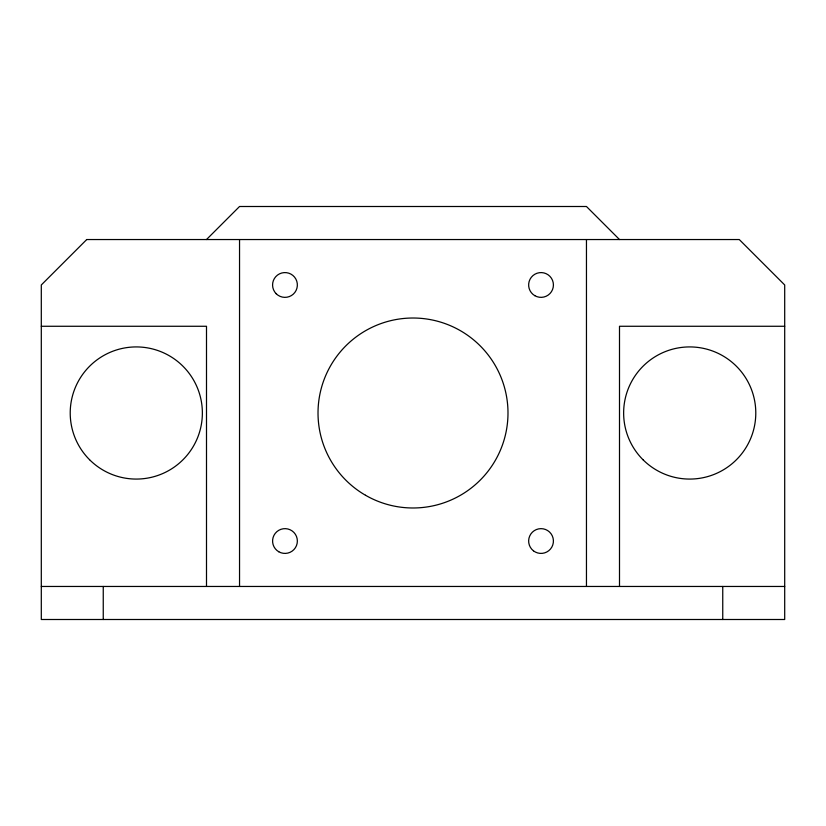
<?xml version="1.0" encoding="UTF-8"?>
<svg xmlns="http://www.w3.org/2000/svg" width="826" height="826" viewBox="0 0 826 826"><rect width="100%" height="100%" fill="white"/><g stroke="black" fill="none" stroke-linecap="round" stroke-linejoin="round"><path stroke-width="1.24" d="M206.5 239.54L239.54 206.5L586.46 206.5L619.5 239.54M41.3 326.27L206.5 326.27L206.5 586.46M784.7 326.27L619.5 326.27L619.5 586.46M41.3 586.46L784.7 586.46M722.75 586.46L722.75 619.5M586.46 239.54L586.46 586.46M239.54 239.54L239.54 586.46M103.25 586.46L103.25 619.5M86.73 239.54L41.3 284.97L41.3 619.5L784.7 619.5L784.7 284.96L739.27 239.54L86.73 239.54M533.451 550.828A12.39 12.39 0 0 0 553.306 542.692A12.39 12.39 0 0 0 536.332 529.569A12.39 12.39 0 0 0 533.451 550.828M365.505 495.259A94.99 94.99 0 0 0 507.99 413A94.99 94.99 0 0 0 365.505 330.741A94.99 94.99 0 0 0 365.505 495.259M278.775 551.758A12.39 12.39 0 0 0 297.36 541.03A12.39 12.39 0 0 0 278.775 530.302A12.39 12.39 0 0 0 278.775 551.758M276.204 293.736A12.39 12.39 0 0 0 296.937 288.181A12.39 12.39 0 0 0 281.759 273.003A12.39 12.39 0 0 0 276.204 293.736M534.835 295.698A12.39 12.39 0 0 0 553.42 284.97A12.39 12.39 0 0 0 534.835 274.242A12.39 12.39 0 0 0 534.835 295.698M89.569 459.721A66.08 66.08 0 0 0 200.119 430.098A66.08 66.08 0 0 0 119.192 349.171A66.08 66.08 0 0 0 89.569 459.721M642.989 459.721A66.08 66.08 0 0 0 753.539 430.098A66.08 66.08 0 0 0 672.612 349.171A66.08 66.08 0 0 0 642.989 459.721"/></g></svg>
